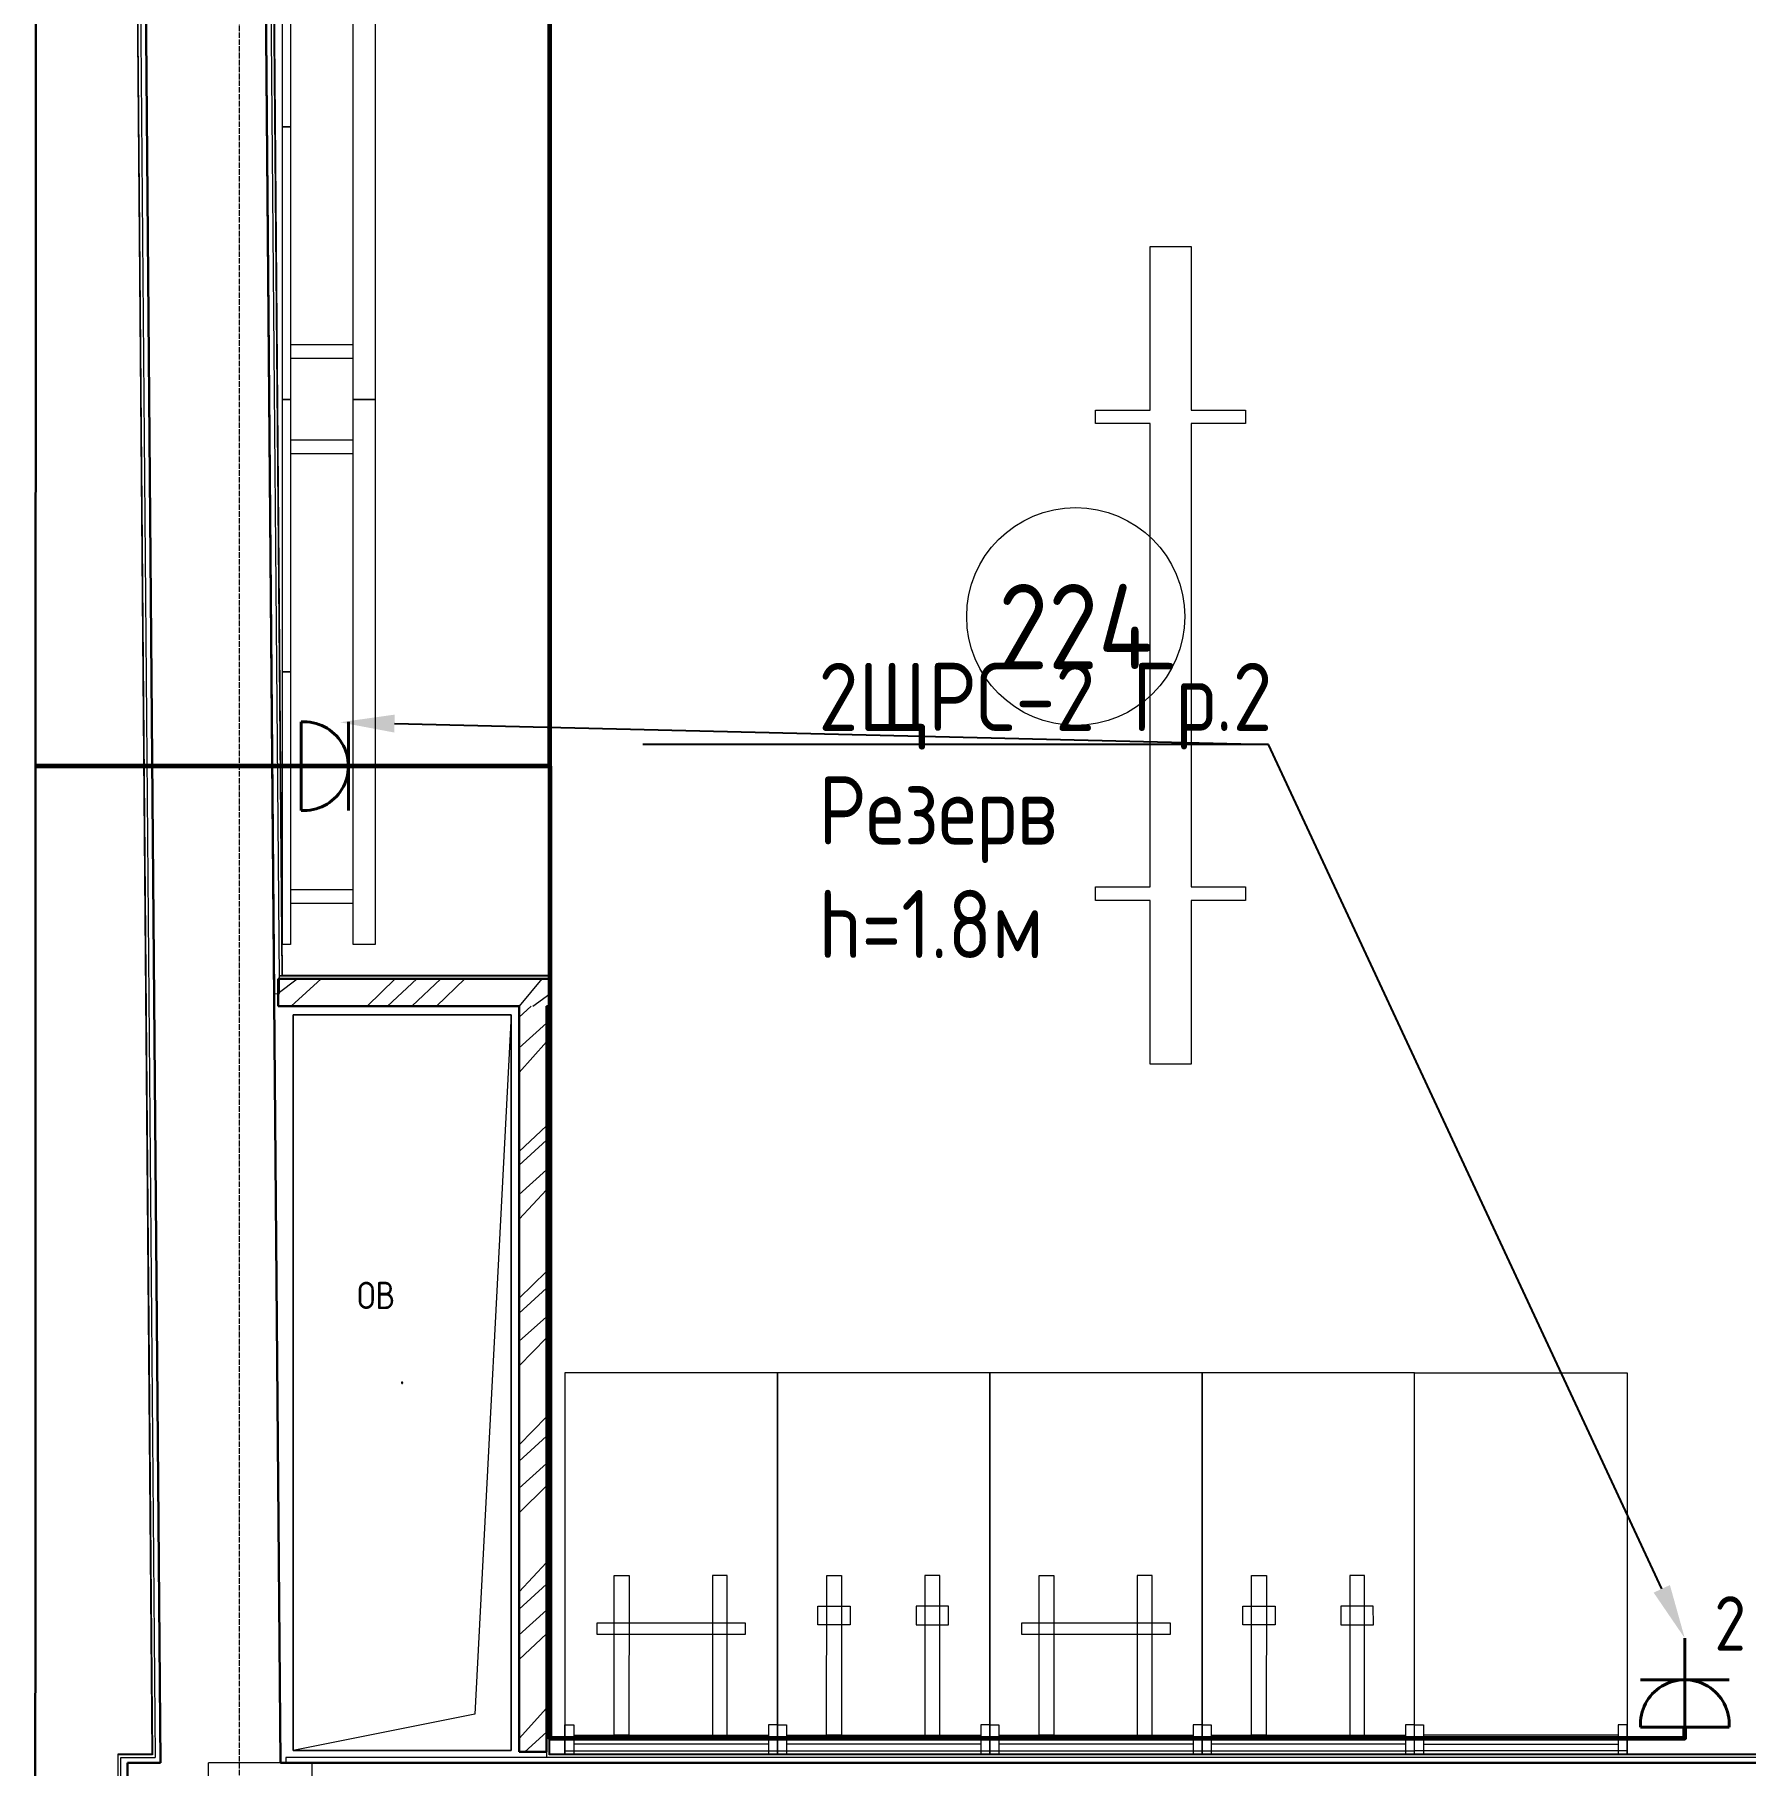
# Model space of a CAD drawing. Header units: millimetres. Extents: x -32 to 417638015, y -35 to 175284279.
# Drawn here: x 416933923 to 416940202, y 175252289 to 175258640 of the extents above; entities that cross this region are included whole.
import ezdxf
from ezdxf import colors
from ezdxf.entities.mleader import LeaderData, LeaderLine
from ezdxf.math import Vec2, Vec3

# ---------------------------------------------------------------- set-up
doc = ezdxf.new("R2010")
doc.units = ezdxf.units.MM
doc.linetypes.add('ADSK_Линия сетки', pattern=[25, 20, -2.5, 0, -2.5])
for name, color, linetype, lineweight in [('_ЭМ_гофра', 5, 'Continuous', 60), ('_ЭМ_ТХобщее_слой', 7, 'Continuous', 30), ('Аннотация', 7, 'Continuous', 18), ('Обобщенные модели', 7, 'Continuous', 18), ('Оси', 253, 'Continuous', 9), ('Стены несущие', 7, 'Continuous', 30), ('Стены отделка', 7, 'Continuous', 30), ('Стены штриховка', 7, 'Continuous', 9), ('ТХ', 5, 'Continuous', 0), ('ШТРИХОВКА', 252, 'Continuous', 15), ('ЭМ', 5, 'Continuous', 40), ('ЭМ_Лоток 1_2', 162, 'Continuous', 30), ('ЭОМ_Кабель Быт. розеток', 5, 'Continuous', 30)]:
    doc.layers.add(name, color=color, linetype=linetype, lineweight=lineweight)
doc.layers.add('_ЭМ_Надписи', color=7, linetype='Continuous')
doc.layers.add('ЭОМ_Лотки рабочие', color=5, linetype='Continuous')
doc.layers.add('Линии', color=7, linetype='Continuous', lineweight=9, true_color=0x00a600)
doc.styles.add('GOST Common', font='GOST_Common.ttf', dxfattribs={"width": 0.9, "height": 349.9999999999996})
doc.styles.add('GOST Common_5', font='GOST_Common.ttf', dxfattribs={"width": 0.9, "height": 200})
doc.styles.add('ЭОМ', font='isocpeur.ttf', dxfattribs={"width": 0.85, "height": 250})
doc.linetypes.add('Cable in the tray', pattern='A,5,[130,ltypeshp.shx,S=1,R=0,X=0,Y=0],1.5,[130,ltypeshp.shx,S=1.5,R=90,X=0,Y=-1],1,[130,ltypeshp.shx,S=1,R=0,X=0.5,Y=0],5', length=12.5)
pattern_1 = [(45, (686.3573730537319, 338.699590410115), (-269.4076836320746, 269.4076836320746), []), (45, (776.1599730537273, 338.699590410115), (-269.4076836320746, 269.4076836320746), []), (45, (865.9625730537227, 338.699590410115), (-269.4076836320746, 269.4076836320746), []), (45, (955.7653730537277, 338.699590410115), (-269.4076836320746, 269.4076836320746), [])]

# ---------------------------------------------------------------- blocks, each defined once
blk = doc.blocks.new('Тх 2 этаж')
at = {"layer": 'ТХ', "color": 252, "true_color": 0x939598}
for p, q in [((55642.15646049002, 23815.44210520171), (55412.15646049002, 23815.44210520171)), ((55642.15646049002, 23765.44210520171), (55412.15646049002, 23765.44210520171)), ((55642.15646049002, 23465.44210520171), (55412.15646049002, 23465.44210520171)), ((55642.15646049002, 23415.44210520171), (55412.15646049002, 23415.44210520171)), ((55642.15646049002, 21815.44210520171), (55412.15646049002, 21815.44210520171)), ((55642.15646049002, 21765.44210520171), (55412.15646049002, 21765.44210520171)), ((57198.85048916002, 20043.67409124115), (56419.18571586045, 20043.67409124115)), ((56419.18571586045, 20043.67409124115), (56419.18571586045, 18643.67409124109)), ((57978.51526245958, 20043.67409124109), (57198.85048916002, 20043.67409124109)), ((57198.85048916002, 20043.67409124109), (57198.85048916002, 18643.67409124103)), ((57198.85048916002, 18643.67409124115), (57198.85048916002, 20043.67409124115)), ((58758.18003575914, 20043.67409124109), (57978.51526245958, 20043.67409124109)), ((57978.51526245958, 20043.67409124109), (57978.51526245958, 18643.67409124103)), ((57978.51526245958, 18643.67409124109), (57978.51526245958, 20043.67409124109)), ((58758.18003575914, 18643.67409124109), (58758.18003575914, 20043.67409124109)), ((59537.84480905879, 20043.67409124121), (58758.18003575923, 20043.67409124121)), ((58758.18003575923, 20043.67409124121), (58758.18003575923, 18643.67409124115)), ((59537.84480905879, 18643.67409124121), (59537.84480905879, 20043.67409124121)), ((59537.84480906022, 18643.67409123818), (59537.84480906022, 20043.67409123818)), ((59537.84480906022, 20043.67409123818), (60317.50958235975, 20043.67409123818)), ((60317.50958235975, 20043.67409123818), (60317.50958235975, 18643.67409123818)), ((56419.18571586031, 18643.67409124103), (56419.18571586031, 18750.98450915067)), ((56419.18571586045, 18643.67409124103), (56419.18571586045, 18750.98450915067)), ((56419.18571586045, 18750.98450915067), (56452.20430598664, 18750.98450915067)), ((56452.20430598664, 18750.98450915067), (56452.20430598664, 18643.67409124103)), ((57165.83189903409, 18750.98450915067), (57165.83189903409, 18643.67409124103)), ((57198.85048915999, 18750.98450915067), (57165.83189903409, 18750.98450915067)), ((57198.8504891599, 18643.67409124103), (57198.8504891599, 18750.98450915067)), ((57198.85048916005, 18643.67409124103), (57198.85048916005, 18750.98450915067)), ((57198.85048916005, 18750.98450915067), (57231.86907928623, 18750.98450915067)), ((57198.85048915999, 18643.67409124103), (57198.85048915999, 18750.98450915067)), ((57231.86907928623, 18750.98450915067), (57231.86907928623, 18643.67409124103)), ((57945.49667233368, 18750.98450915067), (57945.49667233368, 18643.67409124103)), ((57978.51526245958, 18750.98450915067), (57945.49667233368, 18750.98450915067)), ((57978.51526245958, 18643.67409124103), (57978.51526245958, 18750.98450915067)), ((57978.51526245943, 18643.67409124103), (57978.51526245943, 18750.98450915067)), ((57978.51526245958, 18643.67409124103), (57978.51526245958, 18750.98450915067)), ((57978.51526245958, 18750.98450915067), (58011.53385258577, 18750.98450915067)), ((58011.53385258577, 18750.98450915067), (58011.53385258577, 18643.67409124103)), ((58725.16144563322, 18750.98450915067), (58725.16144563322, 18643.67409124103)), ((58758.18003575911, 18750.98450915067), (58725.16144563322, 18750.98450915067)), ((58758.18003575911, 18643.67409124103), (58758.18003575911, 18750.98450915067)), ((58758.18003575908, 18643.67409124109), (58758.18003575908, 18750.98450915073)), ((58758.18003575923, 18643.67409124109), (58758.18003575923, 18750.98450915073)), ((58758.18003575923, 18750.98450915073), (58791.19862588542, 18750.98450915073)), ((58791.19862588542, 18750.98450915073), (58791.19862588542, 18643.67409124109)), ((59504.82621893287, 18750.98450915073), (59504.82621893287, 18643.67409124109)), ((59537.84480905876, 18750.98450915073), (59504.82621893287, 18750.98450915073)), ((59537.84480905876, 18643.67409124109), (59537.84480905876, 18750.98450915073)), ((59537.84480905882, 18643.67409124109), (59537.84480905882, 18750.98450915073)), ((59537.84480905882, 18750.98450915073), (59570.86339918472, 18750.98450915073)), ((59570.86339918472, 18750.98450915073), (59570.86339918472, 18643.67409124109)), ((60284.49099223217, 18750.98450915073), (60284.49099223217, 18643.67409124109)), ((60317.50958235835, 18750.98450915073), (60284.49099223217, 18750.98450915073)), ((60317.5095823585, 18643.67409124109), (60317.5095823585, 18750.98450915073)), ((60317.50958235835, 18643.67409124109), (60317.50958235835, 18750.98450915073)), ((56452.20430598664, 18713.97173473489), (57165.83189903409, 18713.97173473489)), ((57165.83189903409, 18680.95314460917), (56452.20430598664, 18680.95314460917)), ((57231.86907928623, 18713.97173473489), (57945.49667233368, 18713.97173473489)), ((57945.49667233368, 18680.95314460917), (57231.86907928623, 18680.95314460917)), ((58011.53385258577, 18713.97173473489), (58725.16144563322, 18713.97173473489)), ((58725.16144563322, 18680.95314460917), (58011.53385258577, 18680.95314460917)), ((58791.19862588542, 18713.97173473495), (59504.82621893287, 18713.97173473495)), ((59504.82621893287, 18680.95314460923), (58791.19862588542, 18680.95314460923)), ((60284.49099223217, 18713.97173473495), (59570.86339918472, 18713.97173473495)), ((59570.86339918472, 18680.95314460923), (60284.49099223217, 18680.95314460923)), ((56417.67642079748, 18656.18920201453), (57197.34119409719, 18656.18920201453)), ((56452.20430598664, 18643.67409124103), (56419.18571586045, 18643.67409124103)), ((57165.83189903409, 18643.67409124103), (57198.85048915999, 18643.67409124103)), ((57197.34119409707, 18656.18920201453), (57977.00596739678, 18656.18920201453)), ((57231.86907928623, 18643.67409124103), (57198.85048916005, 18643.67409124103)), ((57945.49667233368, 18643.67409124103), (57978.51526245958, 18643.67409124103)), ((57977.0059673966, 18656.18920201453), (58756.67074069631, 18656.18920201453)), ((58011.53385258577, 18643.67409124103), (57978.51526245958, 18643.67409124103)), ((58725.16144563322, 18643.67409124103), (58758.18003575911, 18643.67409124103)), ((58756.67074069625, 18656.18920201459), (59536.33551399596, 18656.18920201459)), ((58791.19862588542, 18643.67409124109), (58758.18003575923, 18643.67409124109)), ((59504.82621893287, 18643.67409124109), (59537.84480905876, 18643.67409124109)), ((59570.86339918472, 18643.67409124109), (59537.84480905882, 18643.67409124109)), ((60319.01887742133, 18656.18920201459), (59539.35410412162, 18656.18920201459)), ((60284.49099223217, 18643.67409124109), (60317.50958235835, 18643.67409124109))]:
    blk.add_line(p, q, dxfattribs=at)
at = {"layer": 'ТХ', "color": 252, "linetype": 'Continuous', "lineweight": 20, "true_color": 0x939598}
for p, q in [((56599.91226010036, 18713.97173473495), (56600.37598372772, 19298.97236282506)), ((56600.37598372772, 19298.97236282506), (56654.68847236381, 19298.92930990673)), ((56654.68847236381, 19298.92930990673), (56654.22474873639, 18713.92868181661)), ((57015.00127056564, 19298.81737177155), (56960.68876492095, 19298.81492395583)), ((56960.68876492095, 19298.81492395583), (56960.71513038082, 18713.81411266554)), ((57015.02763602551, 18713.81656048127), (57015.00127056564, 19298.81737177155)), ((57379.57703244017, 18713.98462697119), (57380.02757351176, 19298.98526536231)), ((57380.02757351176, 19298.98526536231), (57434.34006310417, 19298.94343633577)), ((57434.34006310417, 19298.94343633577), (57433.88952203258, 18713.94279794453)), ((57794.65286373702, 19298.8396175825), (57740.34035816128, 19298.83594587469)), ((57740.34035816128, 19298.83594587469), (57740.3799061809, 18713.83513532707)), ((57794.69241175667, 18713.83880703489), (57794.65286373702, 19298.8396175825)), ((58159.24180669949, 18713.97173473495), (58159.70553032684, 19298.97236282506)), ((58159.70553032684, 19298.97236282506), (58214.01801896293, 19298.92930990673)), ((58214.01801896293, 19298.92930990673), (58213.55429533552, 18713.92868181661)), ((58574.33081716477, 19298.81737177155), (58520.01831152008, 19298.81492395583)), ((58520.01831152008, 19298.81492395583), (58520.04467697995, 18713.81411266554)), ((58574.35718262463, 18713.81656048127), (58574.33081716477, 19298.81737177155)), ((58938.90657903929, 18713.98462697119), (58939.35712011089, 19298.98526536231)), ((58939.35712011089, 19298.98526536231), (58993.6696097033, 19298.94343633577)), ((58993.6696097033, 19298.94343633577), (58993.2190686317, 18713.94279794453)), ((59353.98241033615, 19298.8396175825), (59299.66990476041, 19298.83594587469)), ((59299.66990476041, 19298.83594587469), (59299.70945278002, 18713.83513532707)), ((59354.02195835579, 18713.83880703489), (59353.98241033615, 19298.8396175825)), ((57347.3797650889, 19186.88897042495), (57466.19037871409, 19186.89700242149)), ((57347.38666314085, 19118.18511327199), (57347.3797650889, 19186.88897042495)), ((57466.19037871409, 19186.89700242149), (57466.19727676606, 19118.19314526848)), ((57826.90948395734, 19186.92138824455), (57708.09887033215, 19186.91335624806)), ((57708.09887033215, 19186.91335624806), (57708.10576838409, 19118.20949909504)), ((57826.91638200928, 19118.21753109153), (57826.90948395734, 19186.92138824455)), ((58906.70931168803, 19186.88897042495), (59025.51992531322, 19186.89700242149)), ((58906.71620973997, 19118.18511327199), (58906.70931168803, 19186.88897042495)), ((59025.51992531322, 19186.89700242149), (59025.52682336519, 19118.19314526848)), ((59386.23903055646, 19186.92138824455), (59267.42841693127, 19186.91335624806)), ((59267.42841693127, 19186.91335624806), (59267.43531498322, 19118.20949909504)), ((59386.2459286084, 19118.21753109153), (59386.23903055646, 19186.92138824455)), ((57081.95812090102, 19123.86010392057), (56536.0733738413, 19123.83550138655)), ((56536.0733738413, 19123.83550138655), (56536.07572898042, 19084.07931770058)), ((57081.9604760402, 19084.10392023466), (57081.95812090102, 19123.86010392057)), ((58641.28766750015, 19123.86010392057), (58095.40292044042, 19123.83550138655)), ((58095.40292044042, 19123.83550138655), (58095.40527557954, 19084.07931770058)), ((58641.29002263932, 19084.10392023466), (58641.28766750015, 19123.86010392057)), ((56536.07572898042, 19084.07931770058), (57081.9604760402, 19084.10392023466)), ((57466.19727676606, 19118.19314526848), (57347.38666314085, 19118.18511327199)), ((57708.10576838409, 19118.20949909504), (57826.91638200928, 19118.21753109153)), ((58095.40527557954, 19084.07931770058), (58641.29002263932, 19084.10392023466)), ((59025.52682336519, 19118.19314526848), (58906.71620973997, 19118.18511327199)), ((59267.43531498322, 19118.20949909504), (59386.2459286084, 19118.21753109153)), ((56654.22474873639, 18713.92868181661), (56599.91226010036, 18713.97173473495)), ((56960.71513038082, 18713.81411266554), (57015.02763602551, 18713.81656048127)), ((57433.88952203258, 18713.94279794453), (57379.57703244017, 18713.98462697119)), ((57740.3799061809, 18713.83513532707), (57794.69241175667, 18713.83880703489)), ((58213.55429533552, 18713.92868181661), (58159.24180669949, 18713.97173473495)), ((58520.04467697995, 18713.81411266554), (58574.35718262463, 18713.81656048127)), ((58993.2190686317, 18713.94279794453), (58938.90657903929, 18713.98462697119)), ((59299.70945278002, 18713.83513532707), (59354.02195835579, 18713.83880703489))]:
    blk.add_line(p, q, dxfattribs=at)
at = {"layer": 'ТХ', "color": 252, "true_color": 0x939598}
for points in [[(55412.15646049002, 25615.44210520171), (55412.15646049002, 24615.44210520171), (55382.15646049002, 24615.44210520171), (55382.15646049002, 25615.44210520171)], [(55722.15646049002, 25615.44210520171), (55722.15646049002, 23615.44210520171), (55642.15646049002, 23615.44210520171), (55642.15646049002, 25615.44210520171)], [(55412.15646049002, 24615.44210520171), (55412.15646049002, 23615.44210520171), (55382.15646049002, 23615.44210520171), (55382.15646049002, 24615.44210520171)], [(58717.03754667236, 21176.3482911326), (58567.03754667236, 21176.3482911326), (58567.03754667236, 21776.3482911326), (58367.03754667236, 21776.3482911326), (58367.03754667236, 21826.3482911326), (58567.03754667236, 21826.3482911326), (58567.03754667236, 23526.3482911326), (58367.03754667236, 23526.3482911326), (58367.03754667236, 23576.3482911326), (58567.03754667236, 23576.3482911326), (58567.03754667236, 24176.3482911326), (58717.03754667236, 24176.3482911326), (58717.03754667236, 23576.3482911326), (58917.03754667236, 23576.3482911326), (58917.03754667236, 23526.3482911326), (58717.03754667236, 23526.3482911326), (58717.03754667236, 21826.3482911326), (58917.03754667236, 21826.3482911326), (58917.03754667236, 21776.3482911326), (58717.03754667236, 21776.3482911326)], [(55412.15646049002, 23615.44210520171), (55412.15646049002, 22615.44210520171), (55382.15646049002, 22615.44210520171), (55382.15646049002, 23615.44210520171)], [(55722.15646049002, 23615.44210520171), (55722.15646049002, 21615.44210520171), (55642.15646049002, 21615.44210520171), (55642.15646049002, 23615.44210520171)], [(55412.15646049002, 22615.44210520171), (55412.15646049002, 21615.44210520171), (55382.15646049002, 21615.44210520171), (55382.15646049002, 22615.44210520171)]]:
    blk.add_lwpolyline(points, close=True, dxfattribs=at)
blk = doc.blocks.new('План 2 этажа')
at = {"lineweight": 9}
h = blk.add_hatch(dxfattribs=at)
h.set_pattern_fill('ANSI34', color=8, scale=20)
h.set_pattern_definition(pattern_1)
h.paths.add_polyline_path([(50672.22828989429, 23713.78967731577), (50674.22828989429, 23713.78967731577), (50674.22828989429, 23813.78967731582), (49677.61308137444, 23813.78967731582), (49677.61308137444, 23713.78967731577), (50662.22828989429, 23713.78967731577)])
h = blk.add_hatch(dxfattribs=at)
h.set_pattern_fill('ANSI34', color=8, scale=20)
h.set_pattern_definition(pattern_1)
h.paths.add_polyline_path([(50662.22828989429, 20976.85004343911), (50662.22828989429, 23713.78967731577), (50562.22828989429, 23713.78967731577), (50562.22828989429, 20976.85004343911)])
at = {"layer": 'Линии', "color": 8}
blk.add_circle((52604.38874646625, 25143.75156934751), 400, dxfattribs=at)
at = {"layer": 'Обобщенные модели', "color": 8}
for p, q in [((49732.22828989418, 20981.85004343912), (49732.22828989418, 23681.85004343912)), ((49732.22828989418, 23681.85004343912), (50532.22828989418, 23681.85004343912)), ((50532.22828989418, 23681.85004343912), (49732.22828989418, 23681.85004343912)), ((49732.22828989418, 23681.85004343912), (49732.22828989418, 20981.85004343912)), ((50532.22828989418, 23681.85004343912), (50398.89495656085, 21115.18337677245)), ((50532.22828989418, 23681.85004343912), (50532.22828989418, 20981.85004343912)), ((50532.22828989418, 20981.85004343912), (50532.22828989418, 23681.85004343912)), ((50398.89495656085, 21115.18337677245), (49732.22828989418, 20981.85004343912)), ((50532.22828989418, 20981.85004343912), (49732.22828989418, 20981.85004343912)), ((49732.22828989418, 20981.85004343912), (50532.22828989418, 20981.85004343912))]:
    blk.add_line(p, q, dxfattribs=at)
for radius, start, end in [(2.500000000000002, 0, 180), (2.499999999999998, 119.9999999999582, 180), (2.500000000000002, 180, 0), (2.499999999999999, 240.0000000000418, 345.0000000000325), (2.500000000000002, 14.99999999996748, 90)]:
    blk.add_arc((50132.22828989418, 22331.85004343912), radius, start, end, dxfattribs=at)
at = {"layer": 'Оси', "color": 8, "linetype": 'ADSK_Линия сетки'}
blk.add_line((49535.92272609222, 9973.128395515116), (49535.92272609228, 43330.54485976356), dxfattribs=at)
at = {"layer": 'Стены несущие', "color": 8}
for p, q in [((49246.00117351889, 20936.85004343916), (49166.40403691487, 30392.40038948512)), ((49686.01676316489, 20936.85004343916), (49606.3884478212, 30396.10419285739)), ((49606.70504147286, 30358.49521169714), (49662.25387225294, 23759.7054999664)), ((49677.61308137438, 23813.7896773158), (49677.61308137438, 23713.78967731575)), ((49677.61308137438, 23813.7896773158), (50674.22828989424, 23813.7896773158)), ((50674.22828989424, 23713.78967731575), (50674.22828989424, 23813.7896773158)), ((49677.61308137438, 23713.78967731575), (50562.22828989424, 23713.78967731575)), ((50562.22828989424, 23713.78967731575), (50562.22828989424, 20976.85004343908)), ((50662.22828989424, 23713.78967731575), (50674.22828989424, 23713.78967731575)), ((50662.22828989424, 20976.85004343908), (50662.22828989424, 23713.78967731575)), ((50562.22828989424, 20976.85004343908), (50662.22828989424, 20976.85004343908)), ((49246.00117351889, 20936.85004343916), (49123.85737305379, 20936.85004343916)), ((49123.85737305379, 20936.85004343916), (49123.85737305379, 20426.85004343918)), ((55685.2273322416, 20936.85004343909), (49686.01676316489, 20936.85004343916))]:
    blk.add_line(p, q, dxfattribs=at)
at = {"layer": 'Стены отделка', "color": 8, "lineweight": 9}
for p, q in [((49134.4051706671, 30392.13102196715), (49213.73066266446, 20968.85004343978)), ((49693.69870724739, 23825.78967731579), (49638.38731406908, 30396.37356037536)), ((49146.72133916151, 30354.62305362612), (49225.8321042349, 20956.85004343971)), ((50672.22828989424, 23825.78967731579), (49693.69870724739, 23825.78967731579)), ((50674.22828989424, 23813.7896773158), (50674.22828989424, 23823.78967731582)), ((49662.25387225294, 23759.7054999664), (49682.25316365779, 23759.87385466514)), ((49682.25316365779, 23759.87385466514), (49681.79929847346, 23813.7896773158)), ((50674.22828989424, 20968.85004343908), (50674.22828989424, 23713.78967731575)), ((49213.73066266446, 20968.85004343978), (49088.42138509359, 20968.85004344016)), ((50662.22828989424, 20976.85004343908), (50662.22828989424, 20956.85004343909)), ((55652.96747877781, 20968.85004343908), (50674.22828989424, 20968.85004343908)), ((49100.42138509359, 20956.85004344019), (49225.8321042349, 20956.85004343971)), ((49123.85737305379, 20936.85004344006), (49246.00117351889, 20936.85004343965)), ((49246.00117351895, 20956.85004343964), (49245.83281285514, 20956.85004343964)), ((49246.00117351889, 20936.85004343965), (49246.00117351895, 20956.85004343964)), ((55686.35737305379, 20956.85004343909), (49706.01747178525, 20956.85004343916)), ((49706.01747178525, 20956.85004343916), (49706.01747178525, 20936.85004343909))]:
    blk.add_line(p, q, dxfattribs=at)
for points in [[(49088.42138509359, 20968.85004344012), (49088.42138509359, 19882.85004343909), (49088.42138509359, 19868.85004343912), (49389.35737305385, 19868.85004343912)], [(49421.35737305385, 19880.85004343912), (49100.42138509359, 19880.85004343912), (49100.42138509359, 20956.85004344015)]]:
    blk.add_lwpolyline(points, dxfattribs=at)
at = {"layer": 'Стены штриховка', "color": 8}
for p, q in [((49136.40509980754, 30392.147857437), (49215.7475695929, 20966.85004343974)), ((49691.69863638538, 23825.78967731579), (49636.38738492859, 30396.35672490551)), ((49681.79929847346, 23813.7896773158), (49626.70433287765, 30358.66356639589)), ((49681.69828207523, 23825.78967731579), (49691.69863638538, 23825.78967731579)), ((50674.22828989424, 23823.78967731582), (49681.71511814161, 23823.78967731576)), ((50672.22828989424, 23813.7896773158), (50672.22828989424, 23825.78967731579)), ((50674.22828989424, 23825.78967731579), (50672.22828989424, 23825.78967731579)), ((50674.22828989424, 23823.78967731582), (50674.22828989424, 23825.78967731579)), ((50672.22828989424, 20966.85004343912), (50672.22828989424, 23713.78967731575)), ((49215.7475695929, 20966.85004343974), (49090.42138509365, 20966.85004344019)), ((55654.98371961922, 20966.85004343912), (50672.22828989424, 20966.85004343912)), ((49421.35737305385, 20426.85004343918), (49421.35737305385, 20936.85004343916)), ((49686.01676316489, 20936.85004343916), (49421.35737305385, 20936.85004343916)), ((49801.35737305379, 20936.85004343909), (49801.35737305379, 20426.85004343911))]:
    blk.add_line(p, q, dxfattribs=at)
blk.add_lwpolyline([(49391.35737305379, 19870.85004343909), (49090.42138509365, 19870.85004343909), (49090.42138509365, 20966.85004344015)], dxfattribs=at)
at = {"layer": 'ЭОМ_Лотки рабочие'}
blk.add_blockref('Тх 2 этаж', (-5689.424382357276, 2325.175952200887), dxfattribs=at)
at = {"layer": 'Аннотация', "color": 8, "lineweight": 9, "insert": (52604.38874646625, 25106.80344908877), "char_height": 312.5000000000001, "width": 520.2111192702771, "attachment_point": 5, "line_spacing_factor": 1.022765581104984, "style": 'GOST Common'}
blk.add_mtext('224', dxfattribs=at)
at = {"layer": 'Аннотация', "color": 8, "insert": (49967.06968820537, 22702.47358228128), "char_height": 100, "width": 156.348, "attachment_point": 1, "line_spacing_factor": 1.022765581104984, "style": 'GOST Common_5'}
blk.add_mtext('\\pxt3.6,7.2,10.8,14.4,18,21.6,25.2,28.8,32.4,36,39.6,43.2,46.8,50.4,54,57.6,61.2,64.8,68.4,72,75.6,79.2,82.8,86.4,90,93.6,97.2,100.8,104.4,108,111.6,115.2;{ОВ}', dxfattribs=at)
blk = doc.blocks.new('_ЭМ_ТХ2_2ЭТАЖнов')
at = {"layer": 'ТХ', "color": 252, "true_color": 0x939598}
for p, q in [((55766.80935204099, 25806.91846699289), (55536.80935204099, 25806.91846699289)), ((55766.80935204099, 25756.91846699289), (55536.80935204099, 25756.91846699289)), ((55766.80935204099, 25456.91846699289), (55536.80935204099, 25456.91846699289)), ((55766.80935204099, 25406.91846699289), (55536.80935204099, 25406.91846699289)), ((55766.80935204099, 23806.91846699289), (55536.80935204099, 23806.91846699289)), ((55766.80935204099, 23756.91846699289), (55536.80935204099, 23756.91846699289)), ((57323.50338071098, 22035.15045303234), (56543.83860741142, 22035.15045303234)), ((56543.83860741142, 22035.15045303234), (56543.83860741142, 20635.15045303229)), ((58103.16815401054, 22035.15045303228), (57323.50338071098, 22035.15045303228)), ((57323.50338071098, 22035.15045303228), (57323.50338071098, 20635.15045303223)), ((57323.50338071098, 20635.15045303234), (57323.50338071098, 22035.15045303234)), ((58882.8329273101, 22035.15045303228), (58103.16815401054, 22035.15045303228)), ((58103.16815401054, 22035.15045303228), (58103.16815401054, 20635.15045303223)), ((58103.16815401054, 20635.15045303228), (58103.16815401054, 22035.15045303228)), ((58882.8329273101, 20635.15045303228), (58882.8329273101, 22035.15045303228)), ((59662.49770060975, 22035.15045303239), (58882.83292731019, 22035.15045303239)), ((58882.83292731019, 22035.15045303239), (58882.83292731019, 20635.15045303234)), ((59662.49770060975, 20635.15045303239), (59662.49770060975, 22035.15045303239)), ((59662.49770061117, 20635.1504530294), (59662.49770061117, 22035.1504530294)), ((59662.49770061117, 22035.1504530294), (60442.16247391074, 22035.1504530294)), ((60442.16247391074, 22035.1504530294), (60442.16247391074, 20635.15045302935)), ((56543.83860741128, 20635.15045303223), (56543.83860741128, 20742.46087094188)), ((56543.83860741141, 20635.15045303223), (56543.83860741141, 20742.46087094188)), ((56543.83860741141, 20742.46087094188), (56576.85719753761, 20742.46087094188)), ((56576.85719753761, 20742.46087094188), (56576.85719753761, 20635.15045303223)), ((57290.48479058505, 20742.46087094188), (57290.48479058505, 20635.15045303223)), ((57323.50338071097, 20742.46087094188), (57290.48479058505, 20742.46087094188)), ((57323.50338071087, 20635.15045303223), (57323.50338071087, 20742.46087094188)), ((57323.503380711, 20635.15045303223), (57323.503380711, 20742.46087094188)), ((57323.503380711, 20742.46087094188), (57356.5219708372, 20742.46087094188)), ((57323.50338071097, 20635.15045303223), (57323.50338071097, 20742.46087094188)), ((57356.5219708372, 20742.46087094188), (57356.5219708372, 20635.15045303223)), ((58070.14956388464, 20742.46087094188), (58070.14956388464, 20635.15045303223)), ((58103.16815401056, 20742.46087094188), (58070.14956388464, 20742.46087094188)), ((58103.16815401056, 20635.15045303223), (58103.16815401056, 20742.46087094188)), ((58103.1681540104, 20635.15045303223), (58103.1681540104, 20742.46087094188)), ((58103.16815401053, 20635.15045303223), (58103.16815401053, 20742.46087094188)), ((58103.16815401053, 20742.46087094188), (58136.18674413674, 20742.46087094188)), ((58136.18674413674, 20742.46087094188), (58136.18674413674, 20635.15045303223)), ((58849.81433718417, 20742.46087094188), (58849.81433718417, 20635.15045303223)), ((58882.8329273101, 20742.46087094188), (58849.81433718417, 20742.46087094188)), ((58882.8329273101, 20635.15045303223), (58882.8329273101, 20742.46087094188)), ((58882.83292731005, 20635.15045303229), (58882.83292731005, 20742.46087094193)), ((58882.83292731018, 20635.15045303229), (58882.83292731018, 20742.46087094193)), ((58882.83292731018, 20742.46087094193), (58915.85151743639, 20742.46087094193)), ((58915.85151743639, 20742.46087094193), (58915.85151743639, 20635.15045303229)), ((59629.47911048382, 20742.46087094193), (59629.47911048382, 20635.15045303229)), ((59662.49770060975, 20742.46087094193), (59629.47911048382, 20742.46087094193)), ((59662.49770060975, 20635.15045303229), (59662.49770060975, 20742.46087094193)), ((59662.49770060978, 20635.15045303229), (59662.49770060978, 20742.46087094193)), ((59662.49770060978, 20742.46087094193), (59695.5162907357, 20742.46087094193)), ((59695.5162907357, 20742.46087094193), (59695.5162907357, 20635.15045303229)), ((60409.14388378314, 20742.46087094193), (60409.14388378314, 20635.15045303229)), ((60442.16247390934, 20742.46087094193), (60409.14388378314, 20742.46087094193)), ((60442.16247390947, 20635.15045303229), (60442.16247390947, 20742.46087094193)), ((60442.16247390934, 20635.15045303229), (60442.16247390934, 20742.46087094193)), ((56542.32931234845, 20647.66556380573), (57321.99408564816, 20647.66556380573)), ((56576.85719753761, 20705.4480965261), (57290.48479058505, 20705.4480965261)), ((57290.48479058505, 20672.42950640037), (56576.85719753761, 20672.42950640037)), ((57321.99408564804, 20647.66556380573), (58101.65885894775, 20647.66556380573)), ((57356.5219708372, 20705.4480965261), (58070.14956388464, 20705.4480965261)), ((58070.14956388464, 20672.42950640037), (57356.5219708372, 20672.42950640037)), ((58101.65885894757, 20647.66556380573), (58881.32363224728, 20647.66556380573)), ((58136.18674413674, 20705.4480965261), (58849.81433718417, 20705.4480965261)), ((58849.81433718417, 20672.42950640037), (58136.18674413674, 20672.42950640037)), ((58881.32363224722, 20647.66556380579), (59660.98840554693, 20647.66556380579)), ((58915.85151743639, 20705.44809652615), (59629.47911048382, 20705.44809652615)), ((59629.47911048382, 20672.42950640043), (58915.85151743639, 20672.42950640043)), ((60443.6717689723, 20647.66556380579), (59664.00699567259, 20647.66556380579)), ((60409.14388378314, 20705.44809652615), (59695.5162907357, 20705.44809652615)), ((59695.5162907357, 20672.42950640043), (60409.14388378314, 20672.42950640043)), ((56576.85719753761, 20635.15045303223), (56543.83860741141, 20635.15045303223)), ((57290.48479058505, 20635.15045303223), (57323.50338071097, 20635.15045303223)), ((57356.5219708372, 20635.15045303223), (57323.503380711, 20635.15045303223)), ((58070.14956388464, 20635.15045303223), (58103.16815401056, 20635.15045303223)), ((58136.18674413674, 20635.15045303223), (58103.16815401053, 20635.15045303223)), ((58849.81433718417, 20635.15045303223), (58882.8329273101, 20635.15045303223)), ((58915.85151743639, 20635.15045303229), (58882.83292731018, 20635.15045303229)), ((59629.47911048382, 20635.15045303229), (59662.49770060975, 20635.15045303229)), ((59695.5162907357, 20635.15045303229), (59662.49770060978, 20635.15045303229)), ((60409.14388378314, 20635.15045303229), (60442.16247390934, 20635.15045303229))]:
    blk.add_line(p, q, dxfattribs=at)
at = {"layer": 'ТХ', "color": 252, "linetype": 'Continuous', "lineweight": 20, "true_color": 0x939598}
for p, q in [((56724.56515165133, 20705.44809652615), (56725.02887527869, 21290.44872461623)), ((56725.02887527869, 21290.44872461623), (56779.34136391476, 21290.40567169792)), ((56779.34136391476, 21290.40567169792), (56778.87764028737, 20705.40504360781)), ((57139.6541621166, 21290.29373356278), (57085.34165647193, 21290.29128574705)), ((57085.34165647193, 21290.29128574705), (57085.36802193178, 20705.29047445673)), ((57139.68052757646, 20705.29292227246), (57139.6541621166, 21290.29373356278)), ((57504.22992399112, 20705.46098876235), (57504.68046506273, 21290.46162715353)), ((57504.68046506273, 21290.46162715353), (57558.99295465516, 21290.41979812694)), ((57558.99295465516, 21290.41979812694), (57558.54241358355, 20705.41915973573)), ((57919.30575528799, 21290.3159793737), (57864.99324971225, 21290.31230766591)), ((57864.99324971225, 21290.31230766591), (57865.03279773188, 20705.31149711829)), ((57919.34530330762, 20705.31516882608), (57919.30575528799, 21290.3159793737)), ((58283.89469825046, 20705.44809652615), (58284.35842187781, 21290.44872461623)), ((58284.35842187781, 21290.44872461623), (58338.67091051389, 21290.40567169792)), ((58338.67091051389, 21290.40567169792), (58338.2071868865, 20705.40504360781)), ((58698.98370871573, 21290.29373356278), (58644.67120307106, 21290.29128574705)), ((58644.67120307106, 21290.29128574705), (58644.69756853091, 20705.29047445673)), ((58699.01007417559, 20705.29292227246), (58698.98370871573, 21290.29373356278)), ((59063.55947059025, 20705.46098876235), (59064.01001166186, 21290.46162715353)), ((59064.01001166186, 21290.46162715353), (59118.32250125428, 21290.41979812694)), ((59118.32250125428, 21290.41979812694), (59117.87196018267, 20705.41915973573)), ((59478.63530188712, 21290.3159793737), (59424.32279631137, 21290.31230766591)), ((59424.32279631137, 21290.31230766591), (59424.36234433101, 20705.31149711829)), ((59478.67484990675, 20705.31516882608), (59478.63530188712, 21290.3159793737)), ((57472.03265663987, 21178.36533221614), (57590.84327026507, 21178.37336421269)), ((57472.03955469182, 21109.66147506319), (57472.03265663987, 21178.36533221614)), ((57590.84327026507, 21178.37336421269), (57590.85016831702, 21109.66950705971)), ((57951.56237550831, 21178.39775003574), (57832.75176188311, 21178.38971803922)), ((57832.75176188311, 21178.38971803922), (57832.75865993505, 21109.68586088624)), ((57951.56927356026, 21109.69389288276), (57951.56237550831, 21178.39775003574)), ((59031.36220323899, 21178.36533221614), (59150.17281686419, 21178.37336421269)), ((59031.36910129094, 21109.66147506319), (59031.36220323899, 21178.36533221614)), ((59150.17281686419, 21178.37336421269), (59150.17971491614, 21109.66950705971)), ((59510.89192210744, 21178.39775003574), (59392.08130848224, 21178.38971803922)), ((59392.08130848224, 21178.38971803922), (59392.08820653418, 21109.68586088624)), ((59510.89882015938, 21109.69389288276), (59510.89192210744, 21178.39775003574)), ((57206.61101245201, 21115.33646571176), (56660.72626539225, 21115.31186317772)), ((56660.72626539225, 21115.31186317772), (56660.7286205314, 21075.55567949181)), ((57206.61336759116, 21075.58028202585), (57206.61101245201, 21115.33646571176)), ((57590.85016831702, 21109.66950705971), (57472.03955469182, 21109.66147506319)), ((57832.75865993505, 21109.68586088624), (57951.56927356026, 21109.69389288276)), ((58765.94055905113, 21115.33646571176), (58220.05581199138, 21115.31186317772)), ((58220.05581199138, 21115.31186317772), (58220.05816713053, 21075.55567949181)), ((58765.94291419028, 21075.58028202585), (58765.94055905113, 21115.33646571176)), ((59150.17971491614, 21109.66950705971), (59031.36910129094, 21109.66147506319)), ((59392.08820653418, 21109.68586088624), (59510.89882015938, 21109.69389288276)), ((56660.7286205314, 21075.55567949181), (57206.61336759116, 21075.58028202585)), ((58220.05816713053, 21075.55567949181), (58765.94291419028, 21075.58028202585)), ((56778.87764028737, 20705.40504360781), (56724.56515165133, 20705.44809652615)), ((57085.36802193178, 20705.29047445673), (57139.68052757646, 20705.29292227246)), ((57558.54241358355, 20705.41915973573), (57504.22992399112, 20705.46098876235)), ((57865.03279773188, 20705.31149711829), (57919.34530330762, 20705.31516882608)), ((58338.2071868865, 20705.40504360781), (58283.89469825046, 20705.44809652615)), ((58644.69756853091, 20705.29047445673), (58699.01007417559, 20705.29292227246)), ((59117.87196018267, 20705.41915973573), (59063.55947059025, 20705.46098876235)), ((59424.36234433101, 20705.31149711829), (59478.67484990675, 20705.31516882608))]:
    blk.add_line(p, q, dxfattribs=at)
at = {"layer": 'ТХ', "color": 252, "true_color": 0x939598}
for points in [[(55536.80935204099, 27606.91846699289), (55536.80935204099, 26606.91846699289), (55506.80935204099, 26606.91846699289), (55506.80935204099, 27606.91846699289)], [(55846.80935204099, 27606.91846699289), (55846.80935204099, 25606.91846699289), (55766.80935204099, 25606.91846699289), (55766.80935204099, 27606.91846699289)], [(55536.80935204099, 26606.91846699289), (55536.80935204099, 25606.91846699289), (55506.80935204099, 25606.91846699289), (55506.80935204099, 26606.91846699289)], [(58841.69043822333, 23167.82465292379), (58691.69043822333, 23167.82465292379), (58691.69043822333, 23767.82465292379), (58491.69043822333, 23767.82465292379), (58491.69043822333, 23817.82465292379), (58691.69043822333, 23817.82465292379), (58691.69043822333, 25517.82465292379), (58491.69043822333, 25517.82465292379), (58491.69043822333, 25567.82465292379), (58691.69043822333, 25567.82465292379), (58691.69043822333, 26167.82465292379), (58841.69043822333, 26167.82465292379), (58841.69043822333, 25567.82465292379), (59041.69043822333, 25567.82465292379), (59041.69043822333, 25517.82465292379), (58841.69043822333, 25517.82465292379), (58841.69043822333, 23817.82465292379), (59041.69043822333, 23817.82465292379), (59041.69043822333, 23767.82465292379), (58841.69043822333, 23767.82465292379)], [(55536.80935204099, 25606.91846699289), (55536.80935204099, 24606.91846699289), (55506.80935204099, 24606.91846699289), (55506.80935204099, 25606.91846699289)], [(55846.80935204099, 25606.91846699289), (55846.80935204099, 23606.91846699289), (55766.80935204099, 23606.91846699289), (55766.80935204099, 25606.91846699289)], [(55536.80935204099, 24606.91846699289), (55536.80935204099, 23606.91846699289), (55506.80935204099, 23606.91846699289), (55506.80935204099, 24606.91846699289)]]:
    blk.add_lwpolyline(points, close=True, dxfattribs=at)
blk = doc.blocks.new('1м розетка IP20')
at = {"layer": 'ЭМ', "color": 5}
for p, q in [((-10.46755168188247, 162.7321568910265), (-10.46755168192612, -162.7321568912412)), ((163.0684657593665, 162.7321568816078), (163.0684657593374, -162.7321569010965)), ((-10.46755168189702, -1.091393642127514e-10), (315.4856732268672, -3.637978807091713e-11))]:
    blk.add_line(p, q, dxfattribs=at)
blk.add_arc((0, 0), 163.0684657580474, 266.3195877734414, 93.6804122265587, dxfattribs=at)
blk = doc.blocks.new('2м розетка IP20')
at = {"layer": 'ЭМ', "color": 5}
for p, q in [((-494124.5288989447, -357092.425935962), (-494124.5288989448, -356766.4727110532)), ((-494287.2610558264, -356918.8899185207), (-493961.7967420437, -356918.8899185208)), ((-494287.2610558359, -357092.4259359619), (-493961.7967420536, -357092.425935962))]:
    blk.add_line(p, q, dxfattribs=at)
blk.add_arc((-494124.5288989448, -357081.9583842801), 163.0684657580474, 356.3195877733476, 183.6804122266523, dxfattribs=at)
at = {"layer": 'ЭОМ_Кабель Быт. розеток', "color": 7, "insert": (-494016.0561024608, -356612.1914261652), "char_height": 200, "attachment_point": 1, "style": 'ЭОМ'}
blk.add_mtext_dynamic_manual_height_columns('2', width=91.25622940808535, gutter_width=1250, heights=[0], dxfattribs=at)

msp = doc.modelspace()

# ---------------------------------------------------------------- block references
at = {"layer": 'ШТРИХОВКА'}
msp.add_blockref('План 2 этажа', (416885140.0062945, 175231360.8653707), dxfattribs=at)

# ---------------------------------------------------------------- next in the draw order: linework, layer by layer
at = {"layer": '_ЭМ_гофра', "linetype": 'ByBlock'}
for points in [[(416935814.2345844, 175255955.2525172), (416935814.2345844, 175263922.2406589), (416934941.6998043, 175263922.2274612)], [(416935814.2345844, 175255955.2525172), (416935814.2345844, 175255955.2525172), (416933927.232631, 175255955.7584452)], [(416935814.2345844, 175255955.2525172), (416935814.2345844, 175252388.6912672), (416939979.9783416, 175252388.6912672), (416939979.9783416, 175252429.1563689)]]:
    msp.add_lwpolyline(points, dxfattribs=at)
at = {"layer": 'ЭМ_Лоток 1_2', "linetype": 'Cable in the tray', "ltscale": 50}
msp.add_lwpolyline([(416933923.3663307, 175241535.2944958), (416933930.456663, 175267980.7006009)], dxfattribs=at)

# ---------------------------------------------------------------- next in the draw order: block references
at = {"layer": '_ЭМ_ТХобщее_слой', "lineweight": 50}
msp.add_blockref('_ЭМ_ТХ2_2ЭТАЖнов', (416879325.9290206, 175231694.5649611), dxfattribs=at)
at = {"layer": 'ЭМ'}
msp.add_blockref('1м розетка IP20', (416934911.8376782, 175255955.4972672), dxfattribs=at)
at = {"layer": 'ЭОМ_Кабель Быт. розеток'}
msp.add_blockref('2м розетка IP20', (417434104.5072406, 175609521.5823049), dxfattribs=at)

# ---------------------------------------------------------------- next in the draw order: leaders
at = {"layer": '_ЭМ_Надписи', "color": 7, "ltscale": 5}
ml = msp.add_multileader_mtext('Standard', dxfattribs=at)
ml.set_content('{\\fGOST Common|b0|i0|c204|p34;\\W0.9;\\C256;2ЩРС-2\\fISOCPEUR|b0|i0|c204|p34;\\W0.85; Гр.2 Резерв\\P\\fGOST Common|b0|i0|c0|p34;\\W0.9;h=\\fGOST Common|b0|i0|c204|p34;1\\fGOST Common|b0|i0|c0|p34;.\\fGOST Common|b0|i0|c204|p34;8м}', color=1, style='ЭОМ')
ml.set_leader_properties()
ml.build(insert=Vec2(0, 0))
ml.multileader.update_dxf_attribs({"text_left_attachment_type": 6, "text_right_attachment_type": 6, "dogleg_length": 0, "arrow_head_size": 200})
ctx = ml.context
ctx.base_point, ctx.char_height, ctx.arrow_head_size, ctx.landing_gap_size, ctx.plane_origin = Vec3(416936800.3168783, 175256034.5524153), 250, 200, 0, Vec3(416912431.2261341, 175269743.5443548)
ctx.left_attachment, ctx.right_attachment = 6, 6
notes = []
notes.append((ctx, [(1, (1, 1, 0), (416938451.5668783, 175256034.5524153), (-1, 0), 0, [(0, [(416935044.2696251, 175256116.5574105)], 0, []), (1, [(416939979.9783416, 175252755.1095938)], 0, [])])]))
ctx.mtext.insert, ctx.mtext.width, ctx.mtext.defined_height, ctx.mtext.flow_direction = Vec3(416936800.3168783, 175256334.5524153), 2273.287500041229, 545.6159617257083, 5
for ctx, leaders in notes:
    for number, flags, end, landing, length, lines in leaders:
        leader = LeaderData()
        leader.index, (leader.has_last_leader_line, leader.has_dogleg_vector, leader.attachment_direction) = number, flags
        leader.last_leader_point, leader.dogleg_vector, leader.dogleg_length = Vec3(end), Vec3(landing), length
        for number, points, colour, breaks in lines:
            line = LeaderLine()
            line.index, line.vertices, line.color, line.breaks = number, Vec3.list(points), colors.encode_raw_color(colour), breaks
            leader.lines.append(line)
        ctx.leaders.append(leader)

doc.saveas('drawing.dxf')
